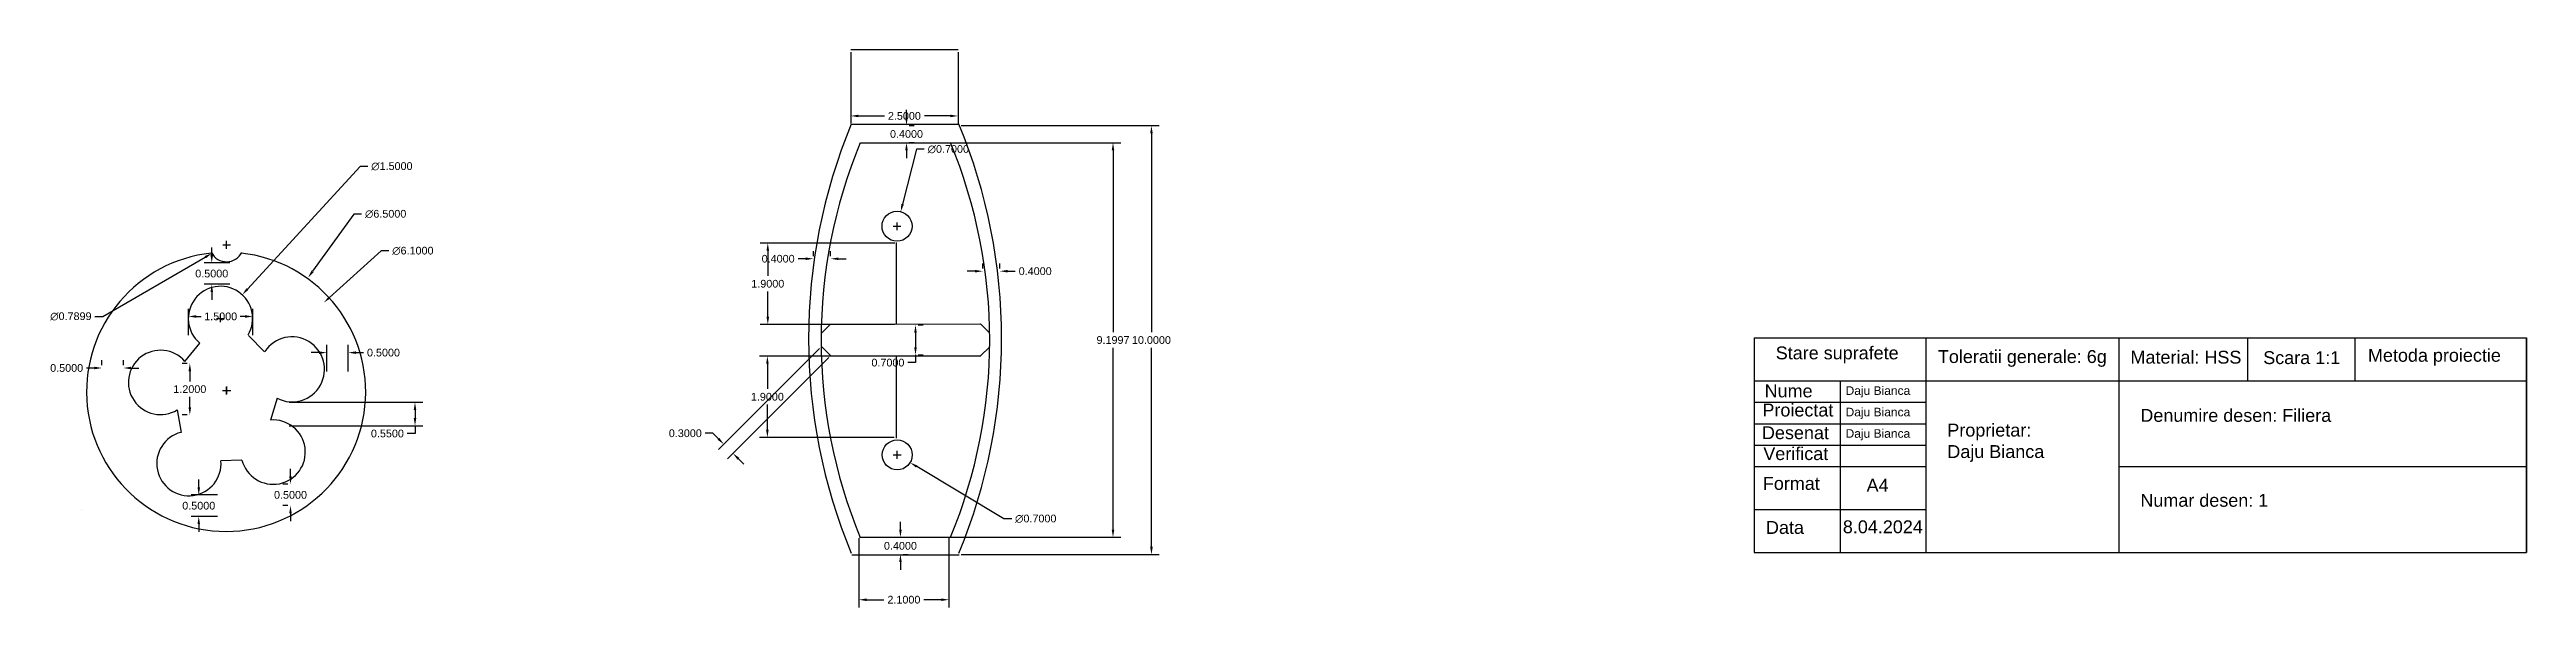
# Model space of a CAD drawing. Header units: inches. Extents: x 24.3 to 82, y 14.7 to 27.7.
import ezdxf

# ---------------------------------------------------------------- set-up
doc = ezdxf.new("R2010")
doc.units = ezdxf.units.IN
doc.header["$MEASUREMENT"] = 0
doc.styles.get("Standard").update_dxf_attribs({"font": 'arial.ttf'})
doc.dimstyles.get("Standard").update_dxf_attribs({"dimtxt": 0.18, "dimasz": 0.18, "dimexe": 0.18, "dimexo": 0.0625, "dimgap": 0.09, "dimtad": 0, "dimtih": 1, "dimtoh": 1, "dimdec": 4, "dimzin": 0, "dimdsep": 46, "dimtxsty": 'Standard', "dimcen": 0.09, "dimadec": 0, "dimazin": 0, "dimtfac": 1, "dimtdec": 4, "dimtofl": 0, "dimtmove": 0, "dimatfit": 3, "dimfxl": 1, "dimtolj": 1, "dimtzin": 0, "dimarcsym": 0})

# ---------------------------------------------------------------- blocks, each defined once
blk = doc.blocks.new('*D1')
at = {"color": 0, "lineweight": -2, "transparency": 16777216}
for p, q in [((28.042, 22.929), (28.042, 23.109)), ((28.461, 22.749), (27.862, 22.749)), ((28.461, 22.249), (27.862, 22.249)), ((28.042, 22.069), (28.042, 21.889))]:
    blk.add_line(p, q, dxfattribs=at)
at = {"color": 0, "transparency": 16777216}
for points in [[(28.012, 22.929), (28.072, 22.929), (28.042, 22.749)], [(28.012, 22.069), (28.072, 22.069), (28.042, 22.249)]]:
    blk.add_solid(points, dxfattribs=at)
at = {"layer": 'Defpoints', "color": 0, "transparency": 16777216}
for p in [(28.042, 22.749), (28.523, 22.749, -3.07), (28.523, 22.249, -3.07)]:
    blk.add_point(p, dxfattribs=at)
at = {"color": 0, "transparency": 16777216, "insert": (28.042, 22.499), "char_height": 0.18, "attachment_point": 5}
blk.add_mtext('\\A1;0.5000', dxfattribs=at)
blk = doc.blocks.new('*D4')
at = {"color": 0, "lineweight": -2, "transparency": 16777216}
for p, q in [((31.355, 23.888), (30.392, 22.552)), ((31.535, 23.888), (31.355, 23.888)), ((28.296, 19.77), (28.476, 19.77)), ((28.386, 19.68), (28.386, 19.86))]:
    blk.add_line(p, q, dxfattribs=at)
at = {"color": 0, "transparency": 16777216}
blk.add_solid([(30.368, 22.57), (30.417, 22.534), (30.287, 22.406)], dxfattribs=at)
at = {"layer": 'Defpoints', "color": 0, "transparency": 16777216}
for p in [(30.287, 22.406, 3.07), (26.486, 17.133, 3.07)]:
    blk.add_point(p, dxfattribs=at)
at = {"color": 0, "transparency": 16777216, "insert": (32.096, 23.888), "char_height": 0.18, "attachment_point": 5}
blk.add_mtext('\\A1;∅6.5000', dxfattribs=at)
blk = doc.blocks.new('*D5')
at = {"color": 0, "lineweight": -2, "transparency": 16777216}
for p, q in [((31.988, 23.029), (30.788, 21.944)), ((32.168, 23.029), (31.988, 23.029)), ((28.303, 19.776), (28.483, 19.776)), ((28.393, 19.686), (28.393, 19.866))]:
    blk.add_line(p, q, dxfattribs=at)
at = {"color": 0, "transparency": 16777216}
blk.add_solid([(30.768, 21.966), (30.809, 21.921), (30.655, 21.823)], dxfattribs=at)
at = {"layer": 'Defpoints', "color": 0, "transparency": 16777216}
for p in [(30.655, 21.823, 3.07), (26.132, 17.73, 3.07)]:
    blk.add_point(p, dxfattribs=at)
at = {"color": 0, "transparency": 16777216, "insert": (32.73, 23.029), "char_height": 0.18, "attachment_point": 5}
blk.add_mtext('\\A1;∅6.1000', dxfattribs=at)
blk = doc.blocks.new('*D6')
at = {"color": 0, "lineweight": -2, "transparency": 16777216}
for p, q in [((31.5, 25), (28.874, 22.138)), ((31.68, 25), (31.5, 25)), ((28.156, 21.453), (28.336, 21.453)), ((28.246, 21.363), (28.246, 21.543))]:
    blk.add_line(p, q, dxfattribs=at)
at = {"color": 0, "transparency": 16777216}
blk.add_solid([(28.852, 22.158), (28.896, 22.118), (28.753, 22.005)], dxfattribs=at)
at = {"layer": 'Defpoints', "color": 0, "transparency": 16777216}
for p in [(28.753, 22.005), (27.739, 20.9)]:
    blk.add_point(p, dxfattribs=at)
at = {"color": 0, "transparency": 16777216, "insert": (32.241, 25), "char_height": 0.18, "attachment_point": 5}
blk.add_mtext('\\A1;∅1.5000', dxfattribs=at)
blk = doc.blocks.new('*D7')
at = {"color": 0, "lineweight": -2, "transparency": 16777216}
for p, q in [((28.299, 23.17), (28.479, 23.17)), ((28.389, 23.08), (28.389, 23.26)), ((25.5, 21.5), (27.891, 22.882)), ((25.32, 21.5), (25.5, 21.5))]:
    blk.add_line(p, q, dxfattribs=at)
at = {"color": 0, "transparency": 16777216}
blk.add_solid([(27.876, 22.908), (27.906, 22.856), (28.047, 22.972)], dxfattribs=at)
at = {"layer": 'Defpoints', "color": 0, "transparency": 16777216}
for p in [(28.731, 23.367), (28.047, 22.972)]:
    blk.add_point(p, dxfattribs=at)
at = {"color": 0, "transparency": 16777216, "insert": (24.758, 21.5), "char_height": 0.18, "attachment_point": 5}
blk.add_mtext('\\A1;∅0.7899', dxfattribs=at)
blk = doc.blocks.new('*D8')
at = {"color": 0, "lineweight": -2, "transparency": 16777216}
for p, q in [((29.878, 17.769), (29.878, 17.949)), ((29.816, 17.589), (29.698, 17.589)), ((29.816, 17.089), (29.698, 17.089)), ((29.878, 16.909), (29.878, 16.729))]:
    blk.add_line(p, q, dxfattribs=at)
at = {"color": 0, "transparency": 16777216}
for points in [[(29.848, 17.769), (29.908, 17.769), (29.878, 17.589)], [(29.848, 16.909), (29.908, 16.909), (29.878, 17.089)]]:
    blk.add_solid(points, dxfattribs=at)
at = {"layer": 'Defpoints', "color": 0, "transparency": 16777216}
for p in [(29.878, 17.589), (29.878, 17.089), (29.878, 17.089)]:
    blk.add_point(p, dxfattribs=at)
at = {"color": 0, "transparency": 16777216, "insert": (29.878, 17.339), "char_height": 0.18, "attachment_point": 5}
blk.add_mtext('\\A1;0.5000', dxfattribs=at)
blk = doc.blocks.new('*D9')
at = {"color": 0, "lineweight": -2, "transparency": 16777216}
for p, q in [((28.177, 17.337), (27.559, 17.337)), ((27.739, 17.517), (27.739, 17.697)), ((28.177, 16.837), (27.559, 16.837)), ((27.739, 16.657), (27.739, 16.477))]:
    blk.add_line(p, q, dxfattribs=at)
at = {"color": 0, "transparency": 16777216}
for points in [[(27.709, 17.517), (27.769, 17.517), (27.739, 17.337)], [(27.709, 16.657), (27.769, 16.657), (27.739, 16.837)]]:
    blk.add_solid(points, dxfattribs=at)
at = {"layer": 'Defpoints', "color": 0, "transparency": 16777216}
for p in [(28.239, 17.337), (27.739, 16.837), (28.239, 16.837)]:
    blk.add_point(p, dxfattribs=at)
at = {"color": 0, "transparency": 16777216, "insert": (27.739, 17.087), "char_height": 0.18, "attachment_point": 5}
blk.add_mtext('\\A1;0.5000', dxfattribs=at)
blk = doc.blocks.new('*D10')
at = {"color": 0, "lineweight": -2, "transparency": 16777216}
for p, q in [((25.303, 20.298), (25.123, 20.298)), ((25.483, 20.361), (25.483, 20.478)), ((25.983, 20.361), (25.983, 20.478)), ((26.163, 20.298), (26.343, 20.298))]:
    blk.add_line(p, q, dxfattribs=at)
at = {"color": 0, "transparency": 16777216}
for points in [[(25.303, 20.328), (25.303, 20.268), (25.483, 20.298)], [(26.163, 20.328), (26.163, 20.268), (25.983, 20.298)]]:
    blk.add_solid(points, dxfattribs=at)
at = {"layer": 'Defpoints', "color": 0, "transparency": 16777216}
for p in [(25.483, 20.298), (25.483, 20.298), (25.983, 20.298)]:
    blk.add_point(p, dxfattribs=at)
at = {"color": 0, "transparency": 16777216, "insert": (24.66, 20.298), "char_height": 0.18, "attachment_point": 5}
blk.add_mtext('\\A1;0.5000', dxfattribs=at)
blk = doc.blocks.new('*D11')
at = {"color": 0, "lineweight": -2, "transparency": 16777216}
for p, q in [((30.722, 20.218), (30.722, 20.836)), ((31.222, 20.218), (31.222, 20.836)), ((30.542, 20.656), (30.362, 20.656)), ((31.402, 20.656), (31.582, 20.656))]:
    blk.add_line(p, q, dxfattribs=at)
at = {"color": 0, "transparency": 16777216}
for points in [[(30.542, 20.686), (30.542, 20.626), (30.722, 20.656)], [(31.402, 20.686), (31.402, 20.626), (31.222, 20.656)]]:
    blk.add_solid(points, dxfattribs=at)
at = {"layer": 'Defpoints', "color": 0, "transparency": 16777216}
for p in [(31.222, 20.656), (30.722, 20.156), (31.222, 20.156)]:
    blk.add_point(p, dxfattribs=at)
at = {"color": 0, "transparency": 16777216, "insert": (32.045, 20.656), "char_height": 0.18, "attachment_point": 5}
blk.add_mtext('\\A1;0.5000', dxfattribs=at)
blk = doc.blocks.new('*D16')
at = {"color": 0, "lineweight": -2, "transparency": 16777216}
for p, q in [((43.952, 20.577), (40.814, 20.577)), ((40.994, 20.397), (40.994, 19.809)), ((40.994, 18.857), (40.994, 19.445)), ((43.952, 18.677), (40.814, 18.677))]:
    blk.add_line(p, q, dxfattribs=at)
at = {"color": 0, "transparency": 16777216}
for points in [[(40.964, 20.397), (41.024, 20.397), (40.994, 20.577)], [(40.964, 18.857), (41.024, 18.857), (40.994, 18.677)]]:
    blk.add_solid(points, dxfattribs=at)
at = {"layer": 'Defpoints', "color": 0, "transparency": 16777216}
for p in [(40.994, 20.577), (44.014, 20.577), (44.014, 18.677)]:
    blk.add_point(p, dxfattribs=at)
at = {"color": 0, "transparency": 16777216, "insert": (40.994, 19.627), "char_height": 0.18, "attachment_point": 5}
blk.add_mtext('\\A1;1.9000', dxfattribs=at)
blk = doc.blocks.new('*D17')
at = {"color": 0, "lineweight": -2, "transparency": 16777216}
for p, q in [((43.963, 23.212), (40.824, 23.212)), ((41.004, 23.032), (41.004, 22.444)), ((41.004, 21.492), (41.004, 22.08)), ((43.963, 21.312), (40.824, 21.312))]:
    blk.add_line(p, q, dxfattribs=at)
at = {"color": 0, "transparency": 16777216}
for points in [[(40.974, 23.032), (41.034, 23.032), (41.004, 23.212)], [(40.974, 21.492), (41.034, 21.492), (41.004, 21.312)]]:
    blk.add_solid(points, dxfattribs=at)
at = {"layer": 'Defpoints', "color": 0, "transparency": 16777216}
for p in [(41.004, 23.212), (44.026, 23.212), (44.026, 21.312)]:
    blk.add_point(p, dxfattribs=at)
at = {"color": 0, "transparency": 16777216, "insert": (41.004, 22.262), "char_height": 0.18, "attachment_point": 5}
blk.add_mtext('\\A1;1.9000', dxfattribs=at)
blk = doc.blocks.new('*D21')
at = {"color": 0, "lineweight": -2, "transparency": 16777216}
for p, q in [((44.47, 25.399), (44.146, 24.118)), ((44.65, 25.399), (44.47, 25.399)), ((44.016, 23.514), (44.016, 23.694)), ((43.926, 23.604), (44.106, 23.604))]:
    blk.add_line(p, q, dxfattribs=at)
at = {"color": 0, "transparency": 16777216}
blk.add_solid([(44.117, 24.125), (44.175, 24.11), (44.102, 23.943)], dxfattribs=at)
at = {"layer": 'Defpoints', "color": 0, "transparency": 16777216}
for p in [(44.102, 23.943), (43.93, 23.265)]:
    blk.add_point(p, dxfattribs=at)
at = {"color": 0, "transparency": 16777216, "insert": (45.212, 25.399), "char_height": 0.18, "attachment_point": 5}
blk.add_mtext('\\A1;∅0.7000', dxfattribs=at)
blk = doc.blocks.new('*D22')
at = {"color": 0, "lineweight": -2, "transparency": 16777216}
for p, q in [((42.938, 27.661), (42.938, 25.995)), ((45.438, 27.661), (45.438, 25.995)), ((43.118, 26.175), (43.723, 26.175)), ((45.258, 26.175), (44.653, 26.175))]:
    blk.add_line(p, q, dxfattribs=at)
at = {"color": 0, "transparency": 16777216}
for points in [[(43.118, 26.205), (43.118, 26.145), (42.938, 26.175)], [(45.258, 26.205), (45.258, 26.145), (45.438, 26.175)]]:
    blk.add_solid(points, dxfattribs=at)
at = {"layer": 'Defpoints', "color": 0, "transparency": 16777216}
for p in [(42.938, 27.723), (45.438, 27.723), (45.438, 26.175)]:
    blk.add_point(p, dxfattribs=at)
at = {"color": 0, "transparency": 16777216, "insert": (44.188, 26.175), "char_height": 0.18, "attachment_point": 5}
blk.add_mtext('\\A1;2.5000', dxfattribs=at)
blk = doc.blocks.new('*D20')
at = {"color": 0, "lineweight": -2, "transparency": 16777216}
for p, q in [((43.93, 18.273), (44.11, 18.273)), ((44.02, 18.183), (44.02, 18.363)), ((46.509, 16.783), (44.475, 18.001)), ((46.689, 16.783), (46.509, 16.783))]:
    blk.add_line(p, q, dxfattribs=at)
at = {"color": 0, "transparency": 16777216}
blk.add_solid([(44.49, 18.026), (44.46, 17.975), (44.321, 18.093)], dxfattribs=at)
at = {"layer": 'Defpoints', "color": 0, "transparency": 16777216}
for p in [(43.72, 18.453), (44.321, 18.093)]:
    blk.add_point(p, dxfattribs=at)
at = {"color": 0, "transparency": 16777216, "insert": (47.25, 16.783), "char_height": 0.18, "attachment_point": 5}
blk.add_mtext('\\A1;∅0.7000', dxfattribs=at)
blk = doc.blocks.new('*D12')
at = {"color": 0, "lineweight": -2, "transparency": 16777216}
for p, q in [((45.834, 22.555), (45.654, 22.555)), ((46.014, 22.618), (46.014, 22.735)), ((46.414, 22.618), (46.414, 22.735)), ((46.594, 22.555), (46.774, 22.555))]:
    blk.add_line(p, q, dxfattribs=at)
at = {"color": 0, "transparency": 16777216}
for points in [[(45.834, 22.585), (45.834, 22.525), (46.014, 22.555)], [(46.594, 22.585), (46.594, 22.525), (46.414, 22.555)]]:
    blk.add_solid(points, dxfattribs=at)
at = {"layer": 'Defpoints', "color": 0, "transparency": 16777216}
for p in [(46.014, 22.555), (46.414, 22.555), (46.414, 22.555)]:
    blk.add_point(p, dxfattribs=at)
at = {"color": 0, "transparency": 16777216, "insert": (47.237, 22.555), "char_height": 0.18, "attachment_point": 5}
blk.add_mtext('\\A1;0.4000', dxfattribs=at)
blk = doc.blocks.new('*D13')
at = {"color": 0, "lineweight": -2, "transparency": 16777216}
for p, q in [((44.237, 26.134), (44.237, 26.314)), ((44.3, 25.954), (44.417, 25.954)), ((44.3, 25.554), (44.417, 25.554)), ((44.237, 25.374), (44.237, 25.194))]:
    blk.add_line(p, q, dxfattribs=at)
at = {"color": 0, "transparency": 16777216}
for points in [[(44.207, 26.134), (44.267, 26.134), (44.237, 25.954)], [(44.207, 25.374), (44.267, 25.374), (44.237, 25.554)]]:
    blk.add_solid(points, dxfattribs=at)
at = {"layer": 'Defpoints', "color": 0, "transparency": 16777216}
for p in [(44.237, 25.954), (44.237, 25.554), (44.237, 25.554)]:
    blk.add_point(p, dxfattribs=at)
at = {"color": 0, "transparency": 16777216, "insert": (44.237, 25.754), "char_height": 0.18, "attachment_point": 5}
blk.add_mtext('\\A1;0.4000', dxfattribs=at)
blk = doc.blocks.new('*D14')
at = {"color": 0, "lineweight": -2, "transparency": 16777216}
for p, q in [((44.096, 16.531), (44.096, 16.711)), ((44.158, 16.351), (44.276, 16.351)), ((44.096, 15.771), (44.096, 15.591)), ((44.158, 15.951), (44.276, 15.951))]:
    blk.add_line(p, q, dxfattribs=at)
at = {"color": 0, "transparency": 16777216}
for points in [[(44.066, 16.531), (44.126, 16.531), (44.096, 16.351)], [(44.066, 15.771), (44.126, 15.771), (44.096, 15.951)]]:
    blk.add_solid(points, dxfattribs=at)
at = {"layer": 'Defpoints', "color": 0, "transparency": 16777216}
for p in [(44.096, 16.351), (44.096, 15.951), (44.096, 15.951)]:
    blk.add_point(p, dxfattribs=at)
at = {"color": 0, "transparency": 16777216, "insert": (44.096, 16.151), "char_height": 0.18, "attachment_point": 5}
blk.add_mtext('\\A1;0.4000', dxfattribs=at)
blk = doc.blocks.new('*D15')
at = {"color": 0, "lineweight": -2, "transparency": 16777216}
for p, q in [((41.888, 22.845), (41.708, 22.845)), ((42.068, 22.907), (42.068, 23.025)), ((42.468, 22.907), (42.468, 23.025)), ((42.648, 22.845), (42.828, 22.845))]:
    blk.add_line(p, q, dxfattribs=at)
at = {"color": 0, "transparency": 16777216}
for points in [[(41.888, 22.875), (41.888, 22.815), (42.068, 22.845)], [(42.648, 22.875), (42.648, 22.815), (42.468, 22.845)]]:
    blk.add_solid(points, dxfattribs=at)
at = {"layer": 'Defpoints', "color": 0, "transparency": 16777216}
for p in [(42.068, 22.845), (42.068, 22.845), (42.468, 22.845)]:
    blk.add_point(p, dxfattribs=at)
at = {"color": 0, "transparency": 16777216, "insert": (41.245, 22.845), "char_height": 0.18, "attachment_point": 5}
blk.add_mtext('\\A1;0.4000', dxfattribs=at)
blk = doc.blocks.new('*D18')
at = {"color": 0, "lineweight": -2, "transparency": 16777216}
for p, q in [((44.447, 21.123), (44.447, 20.783)), ((44.51, 21.303), (44.627, 21.303)), ((44.447, 20.423), (44.267, 20.423)), ((44.447, 20.603), (44.447, 20.423)), ((44.51, 20.603), (44.627, 20.603))]:
    blk.add_line(p, q, dxfattribs=at)
at = {"color": 0, "transparency": 16777216}
for points in [[(44.417, 21.123), (44.477, 21.123), (44.447, 21.303)], [(44.417, 20.783), (44.477, 20.783), (44.447, 20.603)]]:
    blk.add_solid(points, dxfattribs=at)
at = {"layer": 'Defpoints', "color": 0, "transparency": 16777216}
for p in [(44.447, 21.303), (44.447, 20.603), (44.447, 20.603)]:
    blk.add_point(p, dxfattribs=at)
at = {"color": 0, "transparency": 16777216, "insert": (43.804, 20.423), "char_height": 0.18, "attachment_point": 5}
blk.add_mtext('\\A1;0.7000', dxfattribs=at)
blk = doc.blocks.new('*D24')
at = {"color": 0, "lineweight": -2, "transparency": 16777216}
for p, q in [((44.875, 25.55), (49.231, 25.55)), ((49.051, 25.37), (49.051, 21.132)), ((49.051, 16.53), (49.051, 20.768)), ((44.858, 16.35), (49.231, 16.35))]:
    blk.add_line(p, q, dxfattribs=at)
at = {"color": 0, "transparency": 16777216}
for points in [[(49.021, 25.37), (49.081, 25.37), (49.051, 25.55)], [(49.021, 16.53), (49.081, 16.53), (49.051, 16.35)]]:
    blk.add_solid(points, dxfattribs=at)
at = {"layer": 'Defpoints', "color": 0, "transparency": 16777216}
for p in [(44.812, 25.55), (44.796, 16.35), (49.051, 16.35)]:
    blk.add_point(p, dxfattribs=at)
at = {"color": 0, "transparency": 16777216, "insert": (49.051, 20.95), "char_height": 0.18, "attachment_point": 5}
blk.add_mtext('\\A1;9.1997', dxfattribs=at)
blk = doc.blocks.new('*D23')
at = {"color": 0, "lineweight": -2, "transparency": 16777216}
for p, q in [((42.211, 20.754), (39.851, 18.394)), ((42.423, 20.541), (40.064, 18.182)), ((39.724, 18.776), (39.544, 18.776)), ((39.851, 18.649), (39.724, 18.776)), ((40.318, 18.182), (40.445, 18.055))]:
    blk.add_line(p, q, dxfattribs=at)
at = {"color": 0, "transparency": 16777216}
for points in [[(39.873, 18.67), (39.83, 18.627), (39.979, 18.521)], [(40.339, 18.203), (40.297, 18.161), (40.191, 18.309)]]:
    blk.add_solid(points, dxfattribs=at)
at = {"layer": 'Defpoints', "color": 0, "transparency": 16777216}
for p in [(42.255, 20.798), (42.467, 20.586), (39.979, 18.521)]:
    blk.add_point(p, dxfattribs=at)
at = {"color": 0, "transparency": 16777216, "insert": (39.081, 18.776), "char_height": 0.18, "attachment_point": 5}
blk.add_mtext('\\A1;0.3000', dxfattribs=at)
blk = doc.blocks.new('*D19')
at = {"color": 0, "lineweight": -2, "transparency": 16777216}
for p, q in [((43.127, 16.332), (43.127, 14.715)), ((45.227, 16.332), (45.227, 14.715)), ((43.307, 14.895), (43.712, 14.895)), ((45.047, 14.895), (44.641, 14.895))]:
    blk.add_line(p, q, dxfattribs=at)
at = {"color": 0, "transparency": 16777216}
for points in [[(43.307, 14.925), (43.307, 14.865), (43.127, 14.895)], [(45.047, 14.925), (45.047, 14.865), (45.227, 14.895)]]:
    blk.add_solid(points, dxfattribs=at)
at = {"layer": 'Defpoints', "color": 0, "transparency": 16777216}
for p in [(43.127, 16.395), (45.227, 16.395), (45.227, 14.895)]:
    blk.add_point(p, dxfattribs=at)
at = {"color": 0, "transparency": 16777216, "insert": (44.177, 14.895), "char_height": 0.18, "attachment_point": 5}
blk.add_mtext('\\A1;2.1000', dxfattribs=at)
blk = doc.blocks.new('*D25')
at = {"color": 0, "lineweight": -2, "transparency": 16777216}
for p, q in [((27.5, 21.062), (27.5, 21.68)), ((27.68, 21.5), (27.795, 21.5)), ((28.82, 21.5), (28.705, 21.5)), ((29, 21.062), (29, 21.68))]:
    blk.add_line(p, q, dxfattribs=at)
at = {"color": 0, "transparency": 16777216}
for points in [[(27.68, 21.53), (27.68, 21.47), (27.5, 21.5)], [(28.82, 21.53), (28.82, 21.47), (29, 21.5)]]:
    blk.add_solid(points, dxfattribs=at)
at = {"layer": 'Defpoints', "color": 0, "transparency": 16777216}
for p in [(29, 21.5), (27.5, 21), (29, 21)]:
    blk.add_point(p, dxfattribs=at)
at = {"color": 0, "transparency": 16777216, "insert": (28.25, 21.5), "char_height": 0.18, "attachment_point": 5}
blk.add_mtext('\\A1;1.5000', dxfattribs=at)
blk = doc.blocks.new('*D26')
at = {"color": 0, "lineweight": -2, "transparency": 16777216}
for p, q in [((27.468, 20.404), (27.351, 20.404)), ((27.531, 20.224), (27.531, 19.986)), ((27.468, 19.204), (27.351, 19.204)), ((27.531, 19.384), (27.531, 19.622))]:
    blk.add_line(p, q, dxfattribs=at)
at = {"color": 0, "transparency": 16777216}
for points in [[(27.501, 20.224), (27.561, 20.224), (27.531, 20.404)], [(27.501, 19.384), (27.561, 19.384), (27.531, 19.204)]]:
    blk.add_solid(points, dxfattribs=at)
at = {"layer": 'Defpoints', "color": 0, "transparency": 16777216}
for p in [(27.531, 20.404), (27.531, 20.404), (27.531, 19.204)]:
    blk.add_point(p, dxfattribs=at)
at = {"color": 0, "transparency": 16777216, "insert": (27.531, 19.804), "char_height": 0.18, "attachment_point": 5}
blk.add_mtext('\\A1;1.2000', dxfattribs=at)
blk = doc.blocks.new('*D27')
at = {"color": 0, "lineweight": -2, "transparency": 16777216}
for p, q in [((29.843, 19.5), (32.96, 19.5)), ((32.78, 19.32), (32.78, 19.13)), ((29.843, 18.95), (32.96, 18.95)), ((32.78, 18.77), (32.6, 18.77)), ((32.78, 18.95), (32.78, 18.77))]:
    blk.add_line(p, q, dxfattribs=at)
at = {"color": 0, "transparency": 16777216}
for points in [[(32.75, 19.32), (32.81, 19.32), (32.78, 19.5)], [(32.75, 19.13), (32.81, 19.13), (32.78, 18.95)]]:
    blk.add_solid(points, dxfattribs=at)
at = {"layer": 'Defpoints', "color": 0, "transparency": 16777216}
for p in [(29.78, 19.5), (29.78, 18.95), (32.78, 18.95)]:
    blk.add_point(p, dxfattribs=at)
at = {"color": 0, "transparency": 16777216, "insert": (32.137, 18.77), "char_height": 0.18, "attachment_point": 5}
blk.add_mtext('\\A1;0.5500', dxfattribs=at)
blk = doc.blocks.new('*D29')
at = {"color": 0, "lineweight": -2, "transparency": 16777216}
for p, q in [((45.51, 25.949), (50.127, 25.949)), ((49.947, 25.769), (49.947, 21.13)), ((49.947, 16.129), (49.947, 20.767)), ((45.51, 15.949), (50.127, 15.949))]:
    blk.add_line(p, q, dxfattribs=at)
at = {"color": 0, "transparency": 16777216}
for points in [[(49.917, 25.769), (49.977, 25.769), (49.947, 25.949)], [(49.917, 16.129), (49.977, 16.129), (49.947, 15.949)]]:
    blk.add_solid(points, dxfattribs=at)
at = {"layer": 'Defpoints', "color": 0, "transparency": 16777216}
for p in [(45.447, 25.949), (45.447, 15.949), (49.947, 15.949)]:
    blk.add_point(p, dxfattribs=at)
at = {"color": 0, "transparency": 16777216, "insert": (49.947, 20.949), "char_height": 0.18, "attachment_point": 5}
blk.add_mtext('\\A1;10.0000', dxfattribs=at)

msp = doc.modelspace()

# ---------------------------------------------------------------- linework, layer by layer
for p, q in [((42.93799, 27.72337), (45.43799, 27.72337)), ((42.95958, 25.98332), (45.45958, 25.98332)), ((43.1613, 25.54974), (45.2613, 25.54974)), ((44.00416, 21.32181), (44.00416, 23.22181)), ((27.4167, 20.45141, 3.06981), (27.76072, 20.88054, 3.06981)), ((29.27279, 20.67702), (28.89735, 21.05246)), ((42.46736, 20.58566), (42.25523, 20.79779)), ((42.25658, 21.10722), (42.46871, 21.31935)), ((42.47006, 21.3198), (45.96177, 21.3295)), ((46.1739, 21.11737), (45.96177, 21.3295)), ((45.96415, 20.57965), (46.17628, 20.79179)), ((64, 21), (64, 16)), ((64, 21), (82, 21)), ((68, 21), (68, 16)), ((72.5, 21), (72.5, 16)), ((75.5, 21), (75.5, 20)), ((78, 21), (78, 20)), ((82, 16), (82, 21)), ((82, 21), (82, 16)), ((42.46761, 20.58541), (45.96761, 20.58541)), ((44.00416, 18.66319), (44.00416, 20.56319)), ((64, 20), (82, 20)), ((66, 20), (66, 16)), ((27.23823, 19.32066), (27.32552, 18.79693)), ((29.56821, 19.59122), (29.41206, 19.08374)), ((64, 19.5), (68, 19.5)), ((64, 19), (68, 19)), ((64, 18.5), (68, 18.5)), ((28.7465, 18.15232), (28.25716, 18.13161)), ((64, 18), (68, 18)), ((72.5, 18), (82, 18)), ((25, 17), (25, 17)), ((64, 17), (68, 17)), ((43.1447, 16.34999), (45.2447, 16.34999)), ((42.96671, 15.94085), (45.46671, 15.94085)), ((64, 16), (82, 16))]:
    msp.add_line(p, q)
for centre in [(44.0162, 23.60392), (44.02032, 18.27296)]:
    msp.add_circle(centre, 0.35)
for centre, radius, start, end in [((55.02082, 20.97996), 13.06563, 157.5, 202.5), ((54.26581, 20.94882), 12.02038, 157.5, 202.5), ((34.15697, 20.95076), 12.02038, 337.5, 22.5), ((33.38961, 20.98271), 13.06563, 337.5, 22.5), ((28.37664, 19.74103), 3.25326, 96.1760906, 83.8239094), ((28.38879, 23.16961), 0.39495, 207.4171728, 333.1483445), ((28.24563, 21.45272), 0.75, 329.2045236, 229.7201208), ((29.9131, 20.26616), 0.75795, 242.9328651, 146.5836399), ((26.8487, 19.96163), 0.75, 40.7695748, 301.285172), ((29.47383, 18.3364), 0.75, 194.2045236, 94.7201208), ((27.50971, 18.06991), 0.75, 104.2045236, 4.7201208)]:
    msp.add_arc(centre, radius, start, end)

# ---------------------------------------------------------------- texts
for s, height, p in [('Stare suprafete', 0.3, (64.5, 20.5)), (' Toleratii generale: 6g', 0.3, (68.1635, 20.41458)), ('Material: HSS ', 0.3, (72.76968, 20.39987)), ('Scara 1:1', 0.3, (75.86429, 20.3895)), ('Metoda proiectie', 0.3, (78.30582, 20.44415)), ('Nume', 0.3, (64.24125, 19.61334)), ('Daju Bianca', 0.2, (66.12874, 19.67149)), ('Proiectat', 0.3, (64.18936, 19.16753)), ('Daju Bianca', 0.2, (66.12874, 19.17149)), ('Denumire desen: Filiera', 0.3, (72.99989, 19.04312)), ('Desenat', 0.3, (64.17898, 18.63879)), ('Daju Bianca', 0.2, (66.12874, 18.67149)), ('Verificat', 0.3, (64.21012, 18.15151)), ('Format', 0.3, (64.19974, 17.45688)), ('A4', 0.3, (66.61802, 17.41425)), ('Numar desen: 1', 0.3, (72.99989, 17.06292)), ('8.04.2024', 0.3, (66.06437, 16.44584)), ('Data', 0.3, (64.27238, 16.4305))]:
    msp.add_text(s, height=height).set_placement(p)
at = {"insert": (68.5, 19), "char_height": 0.3, "attachment_point": 1}
msp.add_mtext('Proprietar:\\PDaju Bianca', dxfattribs=at)

# ---------------------------------------------------------------- dimensions: what is measured, and where the dimension line sits
for base, p1, p2, picture, middle in [((45.43799, 26.17469), (42.93799, 27.72337), (45.43799, 27.72337), '*D22', (44.18799, 26.17469)), ((42.06795, 22.84479), (42.46795, 22.84479), (42.06795, 22.84479), '*D15', (41.24463, 22.84479)), ((46.41368, 22.55509), (46.01368, 22.55509), (46.41368, 22.55509), '*D12', (47.237, 22.55509)), ((29, 21.5), (27.5, 21), (29, 21), '*D25', (28.25, 21.5)), ((31.22178, 20.65566), (30.72178, 20.15566), (31.22178, 20.15566), '*D11', (32.0451, 20.65566)), ((25.48314, 20.29829), (25.98314, 20.29829), (25.48314, 20.29829), '*D10', (24.65982, 20.29829)), ((45.22658, 14.89462), (43.12658, 16.39462), (45.22658, 16.39462), '*D19', (44.17658, 14.89462))]:
    dim = msp.add_linear_dim(base=base, p1=p1, p2=p2, dimstyle='Standard')
    dim.commit()
    dim.dimension.update_dxf_attribs({"geometry": picture, "text_midpoint": middle})
for base, p1, p2, angle, picture, middle in [((44.23719, 25.55429), (44.23719, 25.95429), (44.23719, 25.55429), 90, '*D13', (44.23719, 25.75429)), ((49.050983, 16.349993), (44.812281, 25.54974), (44.795684, 16.349993), 90, '*D24', (49.050983, 20.949866)), ((49.94725, 15.94859), (45.44725, 25.94859), (45.44725, 15.94859), 90, '*D29', (49.94725, 20.94859)), ((28.04191, 22.74889, 3.06981), (28.52304, 22.24889), (28.52304, 22.74889), 90, '*D1', (28.04191, 22.49889, 3.06981)), ((41.00432, 23.21183), (44.02574, 21.31183), (44.02574, 23.21183), 90, '*D17', (41.00432, 22.26183)), ((44.44726, 20.60305), (44.44726, 21.30305), (44.44726, 20.60305), 90, '*D18', (43.80394, 20.42305)), ((27.53084, 20.40407), (27.53084, 19.20407), (27.53084, 20.40407), 270, '*D26', (27.53084, 19.80407)), ((40.99424, 20.57681), (44.01417, 18.67681), (44.01417, 20.57681), 90, '*D16', (40.99424, 19.62681)), ((29.87839, 17.08895), (29.87839, 17.58895), (29.87839, 17.08895), 90, '*D8', (29.87839, 17.33895)), ((27.73944, 16.83671), (28.23944, 17.33671), (28.23944, 16.83671), 90, '*D9', (27.73944, 17.08671)), ((44.09569, 15.95104), (44.09569, 16.35104), (44.09569, 15.95104), 90, '*D14', (44.09569, 16.15104))]:
    dim = msp.add_linear_dim(base=base, p1=p1, p2=p2, angle=angle, dimstyle='Standard')
    dim.commit()
    dim.dimension.update_dxf_attribs({"geometry": picture, "text_midpoint": middle})
for p1, p2, picture, middle in [((43.93036, 23.26461), (44.10204, 23.94323), '*D21', (45.21164, 25.39929)), ((27.73861, 20.90006), (28.75265, 22.00538), '*D6', (32.24124, 25)), ((26.48567, 17.13341, 3.06981), (30.28691, 22.40603, 3.06981), '*D4', (32.09643, 23.88781)), ((28.73074, 23.36724), (28.04685, 22.97198), '*D7', (24.75827, 21.5)), ((26.13191, 17.73007, 3.06981), (30.65503, 21.82292, 3.06981), '*D5', (32.7295, 23.02932)), ((43.72002, 18.45273), (44.32063, 18.09319), '*D20', (47.25041, 16.7831))]:
    dim = msp.add_diameter_dim_2p(p1=p1, p2=p2, dimstyle='Standard')
    dim.commit()
    dim.dimension.update_dxf_attribs({"geometry": picture, "text_midpoint": middle, "dimtype": 163})
for p1, p2, distance, picture, middle in [((42.46736, 20.58566), (42.25523, 20.79779), 3.21948, '*D23', (39.08084, 18.77584)), ((29.78029, 19.5), (29.78029, 18.95), 3, '*D27', (32.13696, 18.77))]:
    dim = msp.add_aligned_dim(p1=p1, p2=p2, distance=distance, dimstyle='Standard')
    dim.commit()
    dim.dimension.update_dxf_attribs({"geometry": picture, "text_midpoint": middle})

doc.saveas('drawing.dxf')
